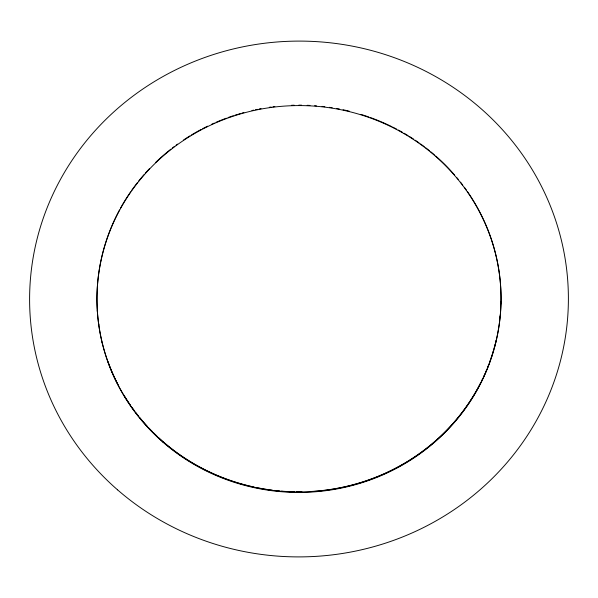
<?xml version="1.0" encoding="UTF-8"?>
<svg xmlns="http://www.w3.org/2000/svg" width="598" height="598" viewBox="0 0 598 598"><rect width="100%" height="100%" fill="white"/><g stroke="black" fill="none" stroke-linecap="round" stroke-linejoin="round"><path stroke-width="0.9" d="M500.997 302.02A202.042 193.423 -0.8 0 1 500.952 303.859M500.19 315.864A202.042 193.423 -0.8 0 1 500.003 317.71M496.168 340.397A202.042 193.423 -0.8 0 1 494.112 348.395M493.604 350.174A202.042 193.423 -0.8 0 1 492.804 352.835M492.251 354.599A202.042 193.423 -0.8 0 1 491.093 358.127M490.48 359.884A202.042 193.423 -0.8 0 1 489.538 362.515M488.887 364.257A202.042 193.423 -0.8 0 1 487.527 367.725M486.824 369.452A202.042 193.423 -0.8 0 1 485.74 372.023M484.993 373.728A202.042 193.423 -0.8 0 1 483.453 377.114M482.661 378.788A202.042 193.423 -0.8 0 1 481.442 381.292M480.613 382.944A202.042 193.423 -0.8 0 1 408.045 461.118M407.268 461.596A202.042 193.423 -0.8 0 1 311.139 491.474M301.945 491.818A202.042 193.423 -0.8 0 1 296.384 491.825M294.53 491.795A202.042 193.423 -0.8 0 1 288.946 491.608M287.085 491.519A202.042 193.423 -0.8 0 1 281.501 491.137M279.64 490.973A202.042 193.423 -0.8 0 1 274.078 490.39M272.232 490.166A202.042 193.423 -0.8 0 1 255.832 487.422M254.038 487.041A202.042 193.423 -0.8 0 1 162.925 441.556M162.237 440.958A202.042 193.423 -0.8 0 1 158.821 437.885M156.803 435.994A202.042 193.423 -0.8 0 1 153.484 432.78M152.184 431.472A202.042 193.423 -0.8 0 1 148.962 428.146M147.071 426.112A202.042 193.423 -0.8 0 1 139.805 417.718M138.646 416.283A202.042 193.423 -0.8 0 1 135.806 412.657M134.7 411.192A202.042 193.423 -0.8 0 1 132.001 407.5M130.439 405.265A202.042 193.423 -0.8 0 1 123.936 395.203M118.015 384.634A202.042 193.423 -0.8 0 1 107.976 361.67M102.602 344.097A202.042 193.423 -0.8 0 1 102.161 342.303M98.834 325.02A202.042 193.423 -0.8 0 1 98.58 323.189M97.444 312.201A202.042 193.423 -0.8 0 1 97.317 310.377M491.511 239.656A202.042 193.423 -0.8 0 1 281.964 491.332A202.042 193.423 -0.8 0 1 119.51 209.973M120.392 208.351A202.042 193.423 -0.8 0 1 130.708 191.734M131.784 190.194A202.042 193.423 -0.8 0 1 137.405 182.652M138.572 181.179A202.042 193.423 -0.8 0 1 143.983 174.698M145.217 173.293A202.042 193.423 -0.8 0 1 149.635 168.487M155.458 162.619A202.042 193.423 -0.8 0 1 170.864 149.171M172.344 148.02A202.042 193.423 -0.8 0 1 174.571 146.323M176.074 145.209A202.042 193.423 -0.8 0 1 177.584 144.111M183.706 139.872A202.042 193.423 -0.8 0 1 189.94 135.873M191.495 134.931A202.042 193.423 -0.8 0 1 201.048 129.512M202.677 128.66A202.042 193.423 -0.8 0 1 207.626 126.163M211.812 124.19A202.042 193.423 -0.8 0 1 214.346 123.046M216.042 122.298A202.042 193.423 -0.8 0 1 226.358 118.172M228.092 117.537A202.042 193.423 -0.8 0 1 233.317 115.735M235.059 115.167A202.042 193.423 -0.8 0 1 237.683 114.345M238.557 114.076A202.042 193.423 -0.8 0 1 240.314 113.56M242.078 113.052A202.042 193.423 -0.8 0 1 243.857 112.559M251.93 110.525A202.042 193.423 -0.8 0 1 253.739 110.122M255.555 109.726A202.042 193.423 -0.8 0 1 257.379 109.344M259.211 108.986A202.042 193.423 -0.8 0 1 261.042 108.642M269.317 107.281A202.042 193.423 -0.8 0 1 271.163 107.027M273.009 106.788A202.042 193.423 -0.8 0 1 274.856 106.564M291.435 105.293A202.042 193.423 -0.8 0 1 294.194 105.211M298.813 105.151A202.042 193.423 -0.8 0 1 301.601 105.166M307.178 105.3A202.042 193.423 -0.8 0 1 309.973 105.427M314.623 105.711A202.042 193.423 -0.8 0 1 316.484 105.861M322.053 106.392A202.042 193.423 -0.8 0 1 324.834 106.713M329.438 107.326A202.042 193.423 -0.8 0 1 332.189 107.745M336.741 108.515A202.042 193.423 -0.8 0 1 339.455 109.023M343.05 109.755A202.042 193.423 -0.8 0 1 349.322 111.191M360.923 114.39A202.042 193.423 -0.8 0 1 368.861 117.006M370.611 117.627A202.042 193.423 -0.8 0 1 391.765 126.641M392.594 127.053A202.042 193.423 -0.8 0 1 396.728 129.175M398.365 130.05A202.042 193.423 -0.8 0 1 402.447 132.315M404.069 133.242A202.042 193.423 -0.8 0 1 408.09 135.641M409.682 136.628A202.042 193.423 -0.8 0 1 413.622 139.162M415.184 140.201A202.042 193.423 -0.8 0 1 419.034 142.847M420.551 143.939A202.042 193.423 -0.8 0 1 424.303 146.704M425.783 147.833A202.042 193.423 -0.8 0 1 429.424 150.703M430.852 151.87A202.042 193.423 -0.8 0 1 434.372 154.83M435.748 156.033A202.042 193.423 -0.8 0 1 454.607 175.035M457.007 177.853A202.042 193.423 -0.8 0 1 458.18 179.273M460.49 182.151A202.042 193.423 -0.8 0 1 462.732 185.066M464.377 187.271A202.042 193.423 -0.8 0 1 466.507 190.239M467.546 191.726A202.042 193.423 -0.8 0 1 491.22 238.789M162.933 442.146A202.042 193.423 -0.8 0 0 496.377 340.09A202.042 193.423 -0.8 0 0 237.69 114.771A202.042 193.423 -0.8 0 0 162.933 442.146M117.574 489.859A269.392 257.895 -0.8 0 0 562.172 353.784A269.392 257.895 -0.8 0 0 217.246 53.357A269.392 257.895 -0.8 0 0 117.574 489.859"/></g></svg>
